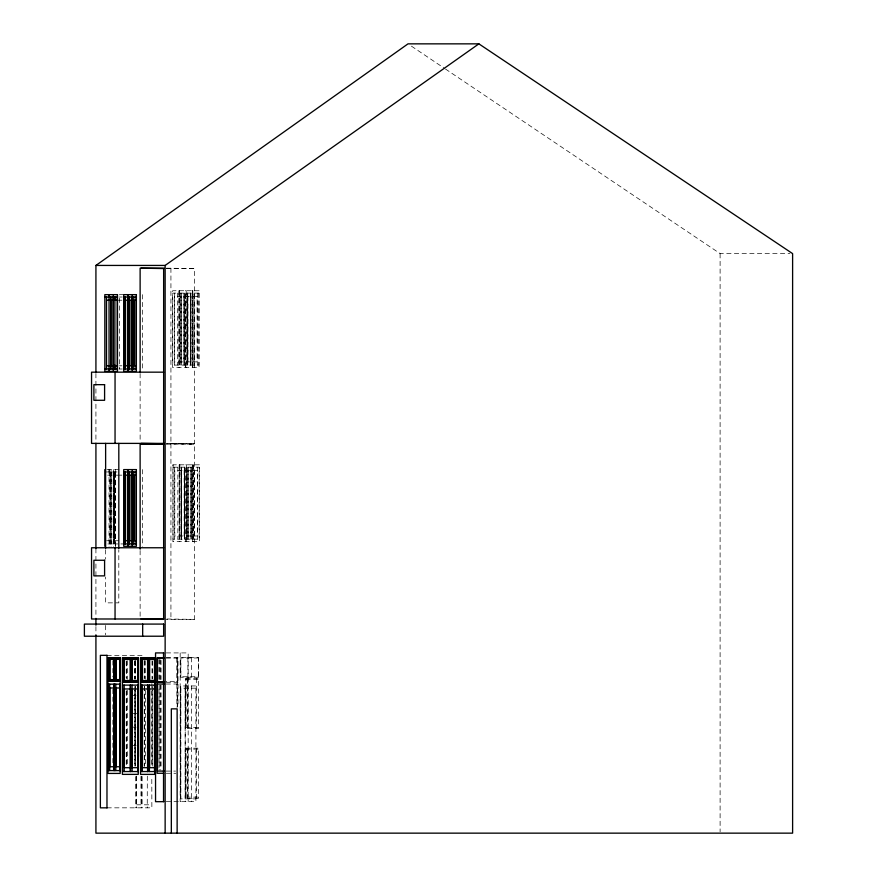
<?xml version="1.0" encoding="UTF-8"?>
<svg xmlns="http://www.w3.org/2000/svg" width="877" height="877" viewBox="0 0 877 877"><rect width="100%" height="100%" fill="white"/><g stroke="black" fill="none" stroke-linecap="round" stroke-linejoin="round"><path stroke-width="0.66" stroke-dasharray="4.38 3.29" d="M109.044 469.59L109.044 546.305M109.197 471.958L109.197 469.59M113.33 469.59L113.33 546.305M115.282 546.305L115.413 469.59M115.413 546.305L115.413 471.958M179.566 290.747L179.566 367.463M179.884 464.821L179.884 541.548M185.573 367.463L185.551 290.747M185.781 367.463L185.781 290.747M185.891 541.548L185.869 464.821M186.099 541.548L186.099 464.821M186.198 290.747L186.198 367.463M186.516 464.821L186.516 541.548M192.425 367.463L192.425 290.747L192.403 293.115M192.743 541.548L192.721 539.18M445.472 69.02L720.105 253.606L789.881 253.606M166.487 268.176L194.442 268.559L194.442 443.773L166.312 443.773M166.312 268.559L194.442 268.559M123.701 294.65L119.557 294.65L119.557 368.998M119.338 297.018L122.243 297.018M118.132 300.208L121.903 300.208M119.393 365.808L121.903 365.808M119.338 368.998L122.243 368.998M166.915 443.389L194.442 443.773M166.312 444.157L194.442 444.157L194.442 619.37L166.312 619.37M173.098 467.189L199.178 467.189L199.178 539.18L173.098 539.18M106.939 469.59L119.557 469.59M104.955 471.958L117.88 471.958M107.63 475.148L117.759 475.148M118.132 475.148L121.903 475.148M106.599 540.747L121.903 540.747M107.871 543.937L117.88 543.937M120.894 543.937L123.58 543.937M112.497 602.861L105.624 602.861L105.624 576.967M115.764 602.861L118.812 602.861L118.812 549.704M166.915 618.987L194.442 619.37M166.279 652.916L188.171 652.916L188.171 801.677M106.972 655.338L142.129 655.338M166.257 657.651L178.02 657.651L178.02 706.73M166.104 658.123L177.658 658.123L177.658 681.681L166.104 681.681M198.63 677.241L180.739 677.241L180.739 657.597L198.608 657.597L198.608 677.241M185.902 678.425L198.454 678.425L198.454 728.568L185.902 728.568L185.902 678.425L185.946 728.568M185.935 679.39L198.421 679.39M166.257 682.273L178.02 682.273M166.104 684.027L177.658 684.027L177.658 707.158M195.834 688.171L180.826 688.171L180.826 798.881L195.834 798.881M133.074 695.308L136.121 695.308M133.074 713.494L138.467 713.494M133.074 727.165L136.121 727.165M185.935 727.362L198.421 727.362M133.074 745.362L136.121 745.362M185.902 748.18L198.454 748.18L198.454 798.333L185.902 798.333L185.902 748.18L185.946 798.333M185.935 749.144L198.421 749.144M166.104 771.091L175.521 771.091M166.257 773.284L175.926 773.284M185.935 797.127L198.421 797.127M166.279 801.677L195.911 801.677L195.911 685.946L180.739 685.946L180.739 801.677M136.626 804.812L151.787 804.812M106.972 807.838L151.874 807.838L151.787 776.134M171.848 443.773L194.442 444.157M411.423 46.141L444.332 68.263M115.271 469.59L115.282 471.958M192.721 464.821L192.721 467.189M720.105 253.606L720.105 831.78M197.621 467.189L197.621 539.18M197.303 293.115L197.303 365.095M196.58 678.425L196.58 728.568M196.58 748.18L196.58 798.333M194.168 293.115L194.168 365.095M194.31 470.39L194.31 535.979M193.992 296.305L193.992 361.905M193.291 464.821L193.291 541.548M193.137 464.821L193.137 541.548M192.929 467.189L192.929 539.18M192.743 464.821L192.743 539.18M192.611 293.115L192.611 365.095M192.545 467.189L192.545 539.18M192.227 293.115L192.227 365.095M191.438 657.597L191.438 677.241M191.427 685.946L191.427 801.677M191.394 470.39L191.394 535.979M191.076 296.305L191.076 361.905M191.164 467.189L191.164 539.18M190.989 467.189L190.989 539.18M190.846 293.115L190.846 365.095M190.802 470.39L190.802 535.979M190.671 293.115L190.671 365.095M190.484 296.305L190.484 361.905M188.281 470.39L188.281 535.979M187.963 296.305L187.963 361.905M188.073 467.189L188.073 539.18M187.853 467.189L187.853 539.18M187.908 657.597L187.908 677.241M187.777 678.425L187.821 728.568M187.821 748.18L187.777 798.333M187.755 293.115L187.755 365.095M187.689 470.39L187.689 535.979M187.744 679.39L187.744 727.362M187.744 749.144L187.744 797.127M187.535 293.115L187.535 365.095M187.371 296.305L187.371 361.905M186.297 467.189L186.297 539.18M185.979 293.115L185.979 365.095M185.222 685.946L185.222 801.677M185.146 688.171L185.146 798.881M184.773 470.39L184.773 535.979M184.543 467.189L184.543 539.18M184.455 296.305L184.455 361.905M184.334 467.189L184.334 539.18M184.225 293.115L184.225 365.095M184.148 470.39L184.148 535.979M184.017 293.115L184.017 365.095M183.83 296.305L183.83 361.905M181.649 470.39L181.649 535.979M181.44 467.189L181.44 539.18M181.342 296.305L181.342 361.905M181.21 467.189L181.21 539.18M181.133 293.115L181.133 365.095M181.046 470.39L181.046 535.979M180.903 293.115L180.903 365.095M180.728 296.305L180.728 361.905M180.169 652.916L180.169 801.677M179.653 464.821L179.653 541.548M179.423 467.189L179.423 539.18M179.346 290.747L179.346 367.463M179.105 293.115L179.105 365.095M179.149 464.821L179.149 541.548M178.831 290.747L178.831 367.463M177.867 467.189L177.867 539.18M177.549 293.115L177.549 365.095M177.231 657.651L177.231 706.73M176.869 658.123L176.869 681.681M176.869 684.027L176.869 707.158M174.655 467.189L174.655 539.18M174.337 293.115L174.337 365.095M173.076 464.821L173.076 541.548M170.927 268.176L170.927 443.389M170.927 443.773L170.927 618.987M160.973 660.392L160.973 679.543M160.973 684.992L160.973 768.965M160.765 659.778L160.765 680.157M160.765 685.112L160.765 770.192M159.208 659.778L159.208 680.157M159.208 685.112L159.208 770.192M159.011 659.438L159.011 679.182M159.011 688.96L159.011 767.704M152.258 661.137L152.258 678.798M152.258 686.472L152.258 766.136M152.072 660.754L152.072 679.182M152.072 690.309L152.072 766.345M151.874 683.567L151.874 766.871M147.314 776.134L147.237 807.838M145.516 660.754L145.516 679.182M145.516 690.309L145.516 766.345M144.486 660.392L144.486 678.173M144.486 686.34L144.486 766.257M144.256 661.137L144.256 678.798M144.256 686.472L144.256 766.136M142.589 294.65L142.589 369.995M142.589 469.59L142.589 546.305M142.129 776.518L142.129 807.838M141.186 776.43L141.241 807.838M141.098 776.134L141.098 804.812M140.123 373.536L140.123 442.019M140.123 550.504L140.123 617.616M136.626 776.134L136.604 807.838M136.549 776.43L136.549 807.838M135.529 660.787L135.529 678.48M135.529 686.658L135.529 765.632M135.529 776.518L135.529 807.838M135.453 660.754L135.453 679.182M135.453 690.309L135.453 766.345M135.179 661.137L135.179 678.798M135.179 686.472L135.179 766.136M134.937 661.137L134.937 678.798M134.937 686.472L134.937 766.136M134.729 660.754L134.729 679.182M134.729 690.309L134.729 766.345M127.406 660.754L127.406 679.182M127.406 690.309L127.406 766.345M126.398 661.598L126.398 678.688M126.398 690.802L126.398 766.651M126.222 660.995L126.222 677.976M126.222 690.912L126.222 766.531M114.887 471.958L114.887 543.937M114.755 471.958L114.755 543.937M114.646 475.148L114.646 540.747M113.999 475.148L113.999 540.747M113.857 471.958L113.857 543.937M113.725 471.958L113.725 543.937M113.199 471.958L113.199 543.937M112.892 660.721L112.892 676.912M112.892 689.355L112.892 765.391M111.236 471.958L111.236 543.937M111.061 469.59L111.061 546.305M110.886 475.148L110.886 540.747M110.754 471.958L110.754 543.937M110.612 471.958L110.612 543.937M109.691 471.958L109.691 543.937M105.624 549.704L105.624 559.241M105.361 625.433L105.361 634.871M95.922 373.503L95.922 441.909M95.922 548.607L95.922 617.002M95.922 626.584L95.922 633.424M192.819 290.747L192.819 367.463L192.863 290.747M199.057 290.747L172.605 290.747L172.605 367.463L199.057 367.463L199.057 290.747M198.86 293.115L172.78 293.115L172.78 365.095L198.86 365.095L198.86 293.115M197.117 296.305L174.49 296.305L174.49 361.905L197.117 361.905L197.117 296.305M199.364 464.821L172.912 464.821L172.912 541.548L199.364 541.548L199.364 464.821M197.424 470.39L174.808 470.39L174.808 535.979L197.424 535.979L197.424 470.39M198.487 657.969L180.87 657.969L180.87 676.77L198.487 676.77L198.487 657.969"/><path stroke-width="1.32" d="M120.39 658.386L108.134 658.386L108.134 680.596L120.39 680.596M109.197 297.018L109.197 294.65M113.33 294.65L113.33 371.366M128.075 469.59L128.075 546.305M128.075 294.65L128.075 371.366M132.219 469.59L132.219 543.937M132.219 294.65L132.219 371.366M140.55 756.5L140.55 657.651L154.736 657.651L154.736 774.38L140.55 774.38L140.55 657.651M95.922 372.133L95.922 265.435L408.013 43.85L478.875 43.85L792.611 253.606L792.611 833.15L95.922 833.15L95.922 634.795M95.922 265.435L165.139 265.435L478.875 43.85M164.229 268.176L140.123 268.176L140.123 372.21M104.955 297.018L117.562 297.018M136.45 297.018L123.832 297.018L123.832 368.998L136.45 368.998M106.599 300.208L109.197 300.208M113.396 300.208L110.886 300.208L110.886 365.808L113.396 365.808M115.019 300.208L117.529 300.208M128.086 300.208L125.488 300.208L125.488 365.808L128.086 365.808M132.284 300.208L129.763 300.208L129.763 365.808L132.284 365.808M136.417 300.208L133.907 300.208L133.907 365.808L136.417 365.808M106.599 365.808L109.197 365.808M115.019 365.808L117.529 365.808M104.955 368.998L117.562 368.998M163.637 372.166L91.548 372.166L91.548 443.389L164.229 443.389M164.229 443.773L140.123 443.773L140.123 549.177M136.45 471.958L123.832 471.958L123.832 543.937L136.45 543.937M128.086 475.148L125.488 475.148L125.488 540.747L128.086 540.747M132.284 475.148L129.763 475.148L129.763 540.747L132.284 540.747M136.417 475.148L133.907 475.148L133.907 540.747L136.417 540.747M163.637 547.763L91.548 547.763L91.548 618.987L163.637 618.987M163.747 652.916L155.547 652.916L155.547 801.677L163.747 801.677M107.137 655.338L100.373 655.338L100.373 807.838L107.137 807.838M163.648 657.651L157.115 657.651L157.115 773.284L163.648 773.284M164.207 658.123L157.476 658.123L157.476 681.681L164.207 681.681M138.314 658.419L122.616 658.419L122.616 681.517L138.314 681.517M154.736 658.419L140.737 658.419L140.737 681.517L154.736 681.517M114.306 659.372L109.833 659.372L109.833 679.609L114.306 679.609M120.028 659.372L115.972 659.372L115.972 679.609L120.028 679.609M131.616 659.438L124.359 659.438L124.359 680.497L131.616 680.497M138.193 659.438L132.328 659.438L132.328 680.497L138.193 680.497M147.665 659.438L142.458 659.438L142.458 680.497L147.665 680.497M154.637 659.438L149.605 659.438L149.605 680.497L154.637 680.497M107.97 681.319L120.171 681.319M122.407 682.273L138.248 682.273M140.55 682.273L154.736 682.273M157.115 682.273L163.648 682.273M164.207 684.027L157.476 684.027L157.476 771.091L164.207 771.091M120.39 684.159L108.134 684.159L108.134 770.587L120.39 770.587M138.314 685.112L122.616 685.112L122.616 771.541L138.314 771.541M154.736 685.112L140.737 685.112L140.737 771.541L154.736 771.541M114.306 687.996L109.833 687.996L109.833 766.75L114.306 766.75M120.028 687.996L115.972 687.996L115.972 766.75L120.028 766.75M131.616 688.96L124.359 688.96L124.359 767.704L131.616 767.704M138.193 688.96L132.328 688.96L132.328 767.704L138.193 767.704M147.665 688.96L142.458 688.96L142.458 767.704L147.665 767.704M154.637 688.96L149.605 688.96L149.605 767.704L154.637 767.704M141.044 268.176L163.637 268.559L163.637 443.773L141.044 443.389M141.044 443.773L163.637 444.157L163.637 619.37L141.044 618.987M177.132 833.15L177.132 708.857L171.333 708.857L171.333 833.15M165.139 265.435L165.139 833.15M163.539 652.916L163.539 801.677M154.516 658.419L154.516 681.517M154.516 685.112L154.516 771.541M149.386 658.419L149.386 681.517M149.386 685.112L149.386 771.541M147.829 658.419L147.829 681.517M147.829 685.112L147.829 771.541M147.588 658.419L147.588 681.517M147.588 685.112L147.588 771.541M142.677 624.084L142.677 636.22M142.293 658.419L142.293 681.517M142.293 685.112L142.293 771.541M138.007 658.419L138.007 681.517M138.007 685.112L138.007 771.541M136.22 297.018L136.22 368.998M136.22 471.958L136.22 543.937M133.775 297.018L133.775 368.998M133.775 471.958L133.775 543.937M132.087 297.018L132.087 368.998M132.087 471.958L132.219 546.305M132.087 658.419L132.087 681.517M132.087 685.112L132.087 771.541M130.53 658.419L130.53 681.517M130.53 685.112L130.53 771.541M130.267 658.419L130.267 681.517M130.267 685.112L130.267 771.541M129.489 297.018L129.489 368.998M129.489 471.958L129.489 543.937M127.932 294.65L127.932 371.366M127.932 469.59L127.932 546.305M125.389 297.018L125.389 368.998M125.389 471.958L125.389 543.937M124.172 658.419L124.172 681.517M124.172 685.112L124.172 771.541M119.985 658.386L119.985 680.596M119.985 684.159L119.985 770.587M118.812 443.389L118.812 548.344M117.343 297.018L117.343 368.998M115.786 658.386L115.786 680.596M115.786 684.159L115.786 770.587M115.051 372.166L115.051 443.389M115.051 547.763L115.051 618.987M114.887 297.018L114.887 368.998M114.755 297.018L114.755 299.737M114.755 364.931L114.755 368.998M114.229 658.386L114.229 680.596M114.229 684.159L114.229 770.587M114.021 658.386L114.021 680.596M114.021 684.159L114.021 770.587M113.199 297.018L113.199 368.998M110.754 297.018L110.754 368.998M110.612 297.018L110.612 299.737M110.612 364.931L110.612 368.998M109.691 658.386L109.691 680.596M109.691 684.159L109.691 770.587M109.044 294.65L109.044 371.366M106.972 655.338L106.972 807.838M106.512 297.018L106.512 368.998M105.624 443.389L105.624 548.344M104.834 469.59L104.834 546.305M95.922 443.269L95.922 548.607M95.922 618.373L95.922 625.213M117.474 294.65L104.834 294.65L104.834 371.366L117.474 371.366L117.474 294.65M136.363 294.65L123.723 294.65L123.723 371.366L136.363 371.366L136.363 294.65M104.593 384.663L93.894 384.663L93.894 400.285L104.593 400.285L104.593 384.663M136.363 469.59L123.723 469.59L123.723 546.305L136.363 546.305L136.363 469.59M104.593 560.26L93.894 560.26L93.894 575.871L104.593 575.871L104.593 560.26M163.637 624.084L84.389 624.084L84.389 636.22L163.637 636.22L163.637 624.084M120.171 657.651L107.97 657.651L107.97 773.426L120.171 773.426L120.171 657.651M138.248 657.651L122.407 657.651L122.407 774.38L138.248 774.38L138.248 657.651"/></g></svg>
